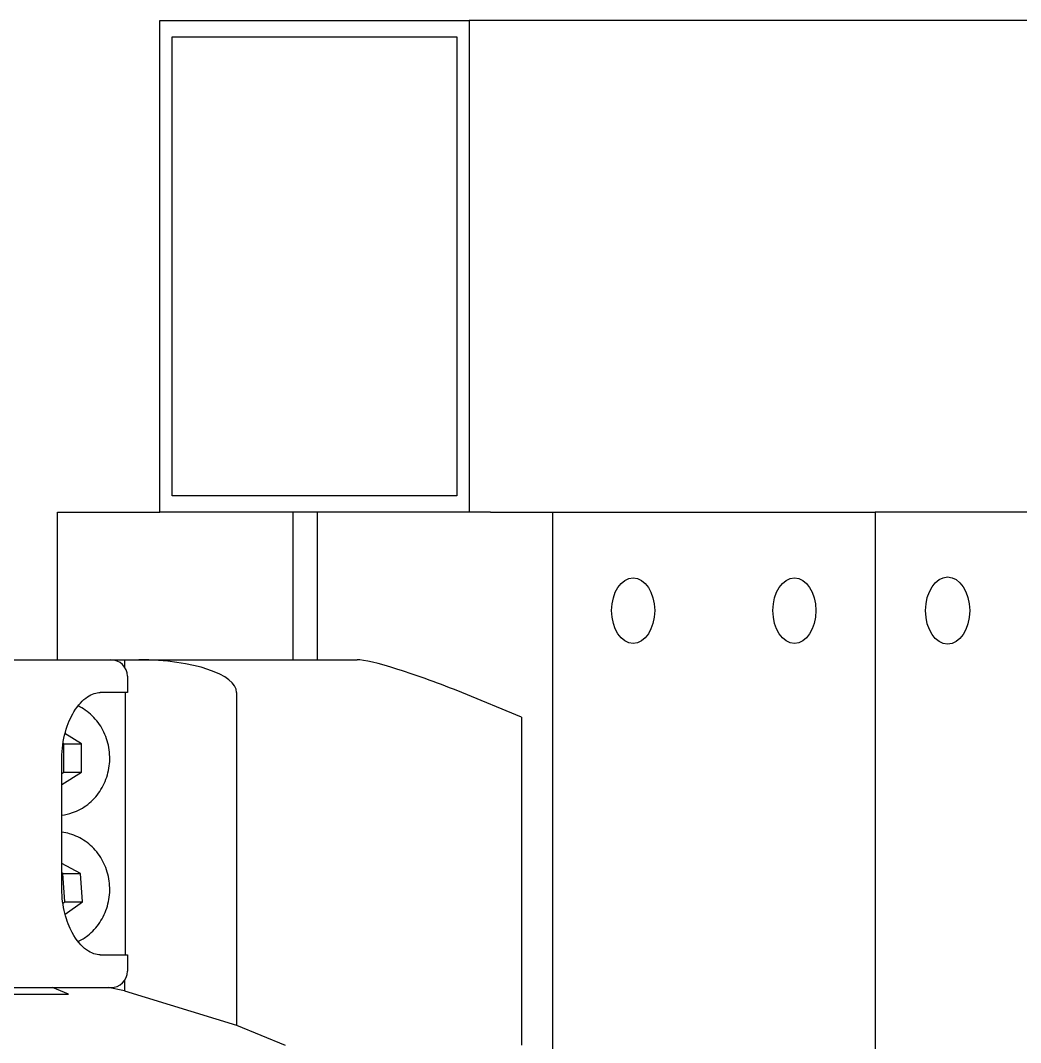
# Model space of a CAD drawing. Header units: millimetres. Extents: x 0 to 7722, y 0 to 5460.
# Drawn here: x 1732.4 to 1793.4, y 2078 to 2140.3 of the extents above; entities that cross this region are included whole.
import ezdxf

# ---------------------------------------------------------------- set-up
doc = ezdxf.new("R2010")
doc.units = ezdxf.units.MM
doc.header["$LTSCALE"] = 5
doc.layers.get('0').update_dxf_attribs({"linetype": 'CONTINUOUS'})

msp = doc.modelspace()

# ---------------------------------------------------------------- linework, layer by layer
for p, q in [((1740.893, 2140.301), (1759.762, 2140.301)), ((1740.893, 2110.301), (1740.893, 2140.301)), ((2108.756, 2140.301), (1759.762, 2140.301)), ((1759.762, 2140.301), (1759.762, 2110.301)), ((1741.648, 2111.301), (1741.648, 2139.301)), ((1741.648, 2139.301), (1759.007, 2139.301)), ((1759.007, 2139.301), (1759.007, 2111.301)), ((1759.007, 2111.301), (1741.648, 2111.301)), ((1734.657, 2110.301), (1740.893, 2110.301)), ((1734.657, 2101.301), (1734.657, 2110.301)), ((1759.762, 2110.301), (1740.893, 2110.301)), ((1748.998, 2110.301), (1748.998, 2101.301)), ((1750.507, 2101.301), (1750.507, 2110.301)), ((1761.074, 2110.301), (1759.762, 2110.301)), ((1761.074, 2110.301), (1764.848, 2110.301)), ((1764.848, 2110.301), (1784.528, 2110.301)), ((1764.848, 2110.301), (1764.848, 2046.301)), ((1784.528, 2110.301), (1784.528, 2046.301)), ((1793.874, 2110.301), (1784.528, 2110.301)), ((2108.756, 2110.301), (1784.528, 2110.301)), ((1682.985, 2101.301), (1737.908, 2101.301)), ((1737.908, 2101.301), (1738.736, 2101.301)), ((1738.736, 2101.301), (1739.606, 2101.301)), ((1738.736, 2101.301), (1738.736, 2100.862)), ((1739.606, 2101.301), (1752.923, 2101.301)), ((1738.908, 2100.301), (1738.908, 2099.301)), ((1738.908, 2099.301), (1737.252, 2099.301)), ((1738.784, 2099.301), (1738.784, 2083.3)), ((1745.577, 2099.301), (1745.577, 2079.012)), ((1762.961, 2097.801), (1759.306, 2099.301)), ((1762.961, 2097.801), (1762.961, 2077.801)), ((1736.115, 2096.167), (1735.1, 2096.794)), ((1735.04, 2096.167), (1734.981, 2096.203)), ((1735.04, 2096.167), (1736.115, 2096.167)), ((1735.04, 2094.435), (1735.04, 2096.167)), ((1736.115, 2094.435), (1736.115, 2096.167)), ((1734.915, 2087.301), (1734.915, 2095.301)), ((1734.915, 2093.693), (1736.115, 2094.435)), ((1734.915, 2094.358), (1735.04, 2094.435)), ((1735.04, 2094.435), (1736.115, 2094.435)), ((1736.055, 2088.27), (1734.915, 2088.865)), ((1734.979, 2088.27), (1734.915, 2088.303)), ((1734.979, 2088.27), (1736.055, 2088.27)), ((1735.093, 2086.542), (1734.979, 2088.27)), ((1736.168, 2086.542), (1736.055, 2088.27)), ((1734.973, 2086.456), (1735.093, 2086.542)), ((1735.093, 2086.542), (1736.168, 2086.542)), ((1735.109, 2085.776), (1736.168, 2086.542)), ((1737.252, 2083.3), (1738.908, 2083.3)), ((1738.908, 2083.3), (1738.908, 2082.301)), ((1682.985, 2081.301), (1737.908, 2081.301)), ((1735.324, 2080.897), (1734.34, 2081.301)), ((1738.736, 2081.11), (1737.736, 2081.301)), ((1738.736, 2081.739), (1738.736, 2081.11)), ((1728.408, 2080.897), (1735.324, 2080.897)), ((1738.736, 2081.11), (1745.577, 2079.012)), ((1745.577, 2079.012), (1748.529, 2077.801))]:
    msp.add_line(p, q)
for centre, start, end in [((1737.908, 2100.301), 0, 90), ((1737.908, 2082.301), 270, 0)]:
    msp.add_arc(centre, 1, start, end)
for centre, major_axis in [((1769.768, 2104.301), (0, 2)), ((1779.608, 2104.301), (0, 2)), ((1788.954, 2104.301), (0, 2.05))]:
    msp.add_ellipse(centre, major_axis=major_axis, ratio=0.656004)
for centre, major_axis, ratio, start_param, end_param in [((1739.606, 2099.301), (-5.97, 0), 0.334989, 3.141593, 4.712389), ((1757.796, 2099.301), (-5.098, 1.932), 0.101583, 4.450477, 6.021274)]:
    msp.add_ellipse(centre, major_axis=major_axis, ratio=ratio, start_param=start_param, end_param=end_param)
for points, knots in [([(1734.915, 2095.301), (1734.915, 2095.84), (1734.99, 2096.397), (1735.261, 2097.381), (1735.455, 2097.807), (1735.902, 2098.538), (1736.194, 2098.843), (1736.756, 2099.225), (1737.026, 2099.301), (1737.252, 2099.301)], [0, 0, 0, 0, 0.1617887, 0.1617887, 0.3235773, 0.3235773, 0.5284433, 0.5284433, 0.7333093, 0.7333093, 0.7333093, 0.7333093]), ([(1734.915, 2091.824), (1735.136, 2091.851), (1735.354, 2091.902), (1735.897, 2092.091), (1736.211, 2092.262), (1736.774, 2092.702), (1737.023, 2092.97), (1737.43, 2093.577), (1737.587, 2093.917), (1737.795, 2094.632), (1737.843, 2095.009), (1737.827, 2095.759), (1737.761, 2096.134), (1737.52, 2096.841), (1737.346, 2097.174), (1736.907, 2097.764), (1736.642, 2098.021), (1736.204, 2098.326), (1736.055, 2098.413), (1735.901, 2098.487)], [3.255663, 3.255663, 3.255663, 3.255663, 3.455464, 3.455464, 3.770766, 3.770766, 4.089458, 4.089458, 4.411678, 4.411678, 4.736246, 4.736246, 5.061533, 5.061533, 5.38585, 5.38585, 5.70757, 5.70757, 5.860541, 5.860541, 5.860541, 5.860541]), ([(1735.901, 2084.114), (1736.109, 2084.215), (1736.307, 2084.338), (1736.774, 2084.702), (1737.023, 2084.97), (1737.43, 2085.577), (1737.587, 2085.917), (1737.795, 2086.632), (1737.843, 2087.009), (1737.827, 2087.759), (1737.761, 2088.134), (1737.52, 2088.841), (1737.346, 2089.174), (1736.907, 2089.764), (1736.642, 2090.021), (1736.052, 2090.432), (1735.726, 2090.587), (1735.231, 2090.727), (1735.074, 2090.758), (1734.915, 2090.778)], [3.564237, 3.564237, 3.564237, 3.564237, 3.770766, 3.770766, 4.089458, 4.089458, 4.411678, 4.411678, 4.736246, 4.736246, 5.061533, 5.061533, 5.38585, 5.38585, 5.70757, 5.70757, 6.025628, 6.025628, 6.169115, 6.169115, 6.169115, 6.169115]), ([(1737.252, 2083.3), (1737.01, 2083.3), (1736.718, 2083.389), (1736.114, 2083.829), (1735.803, 2084.183), (1735.372, 2084.976), (1735.206, 2085.383), (1734.977, 2086.301), (1734.915, 2086.812), (1734.915, 2087.301)], [2.4505565, 2.4505565, 2.4505565, 2.4505565, 2.670568, 2.670568, 2.8905795, 2.8905795, 3.0371912, 3.0371912, 3.1838029, 3.1838029, 3.1838029, 3.1838029])]:
    msp.add_open_spline(points, degree=3, knots=knots)

doc.saveas('drawing.dxf')
